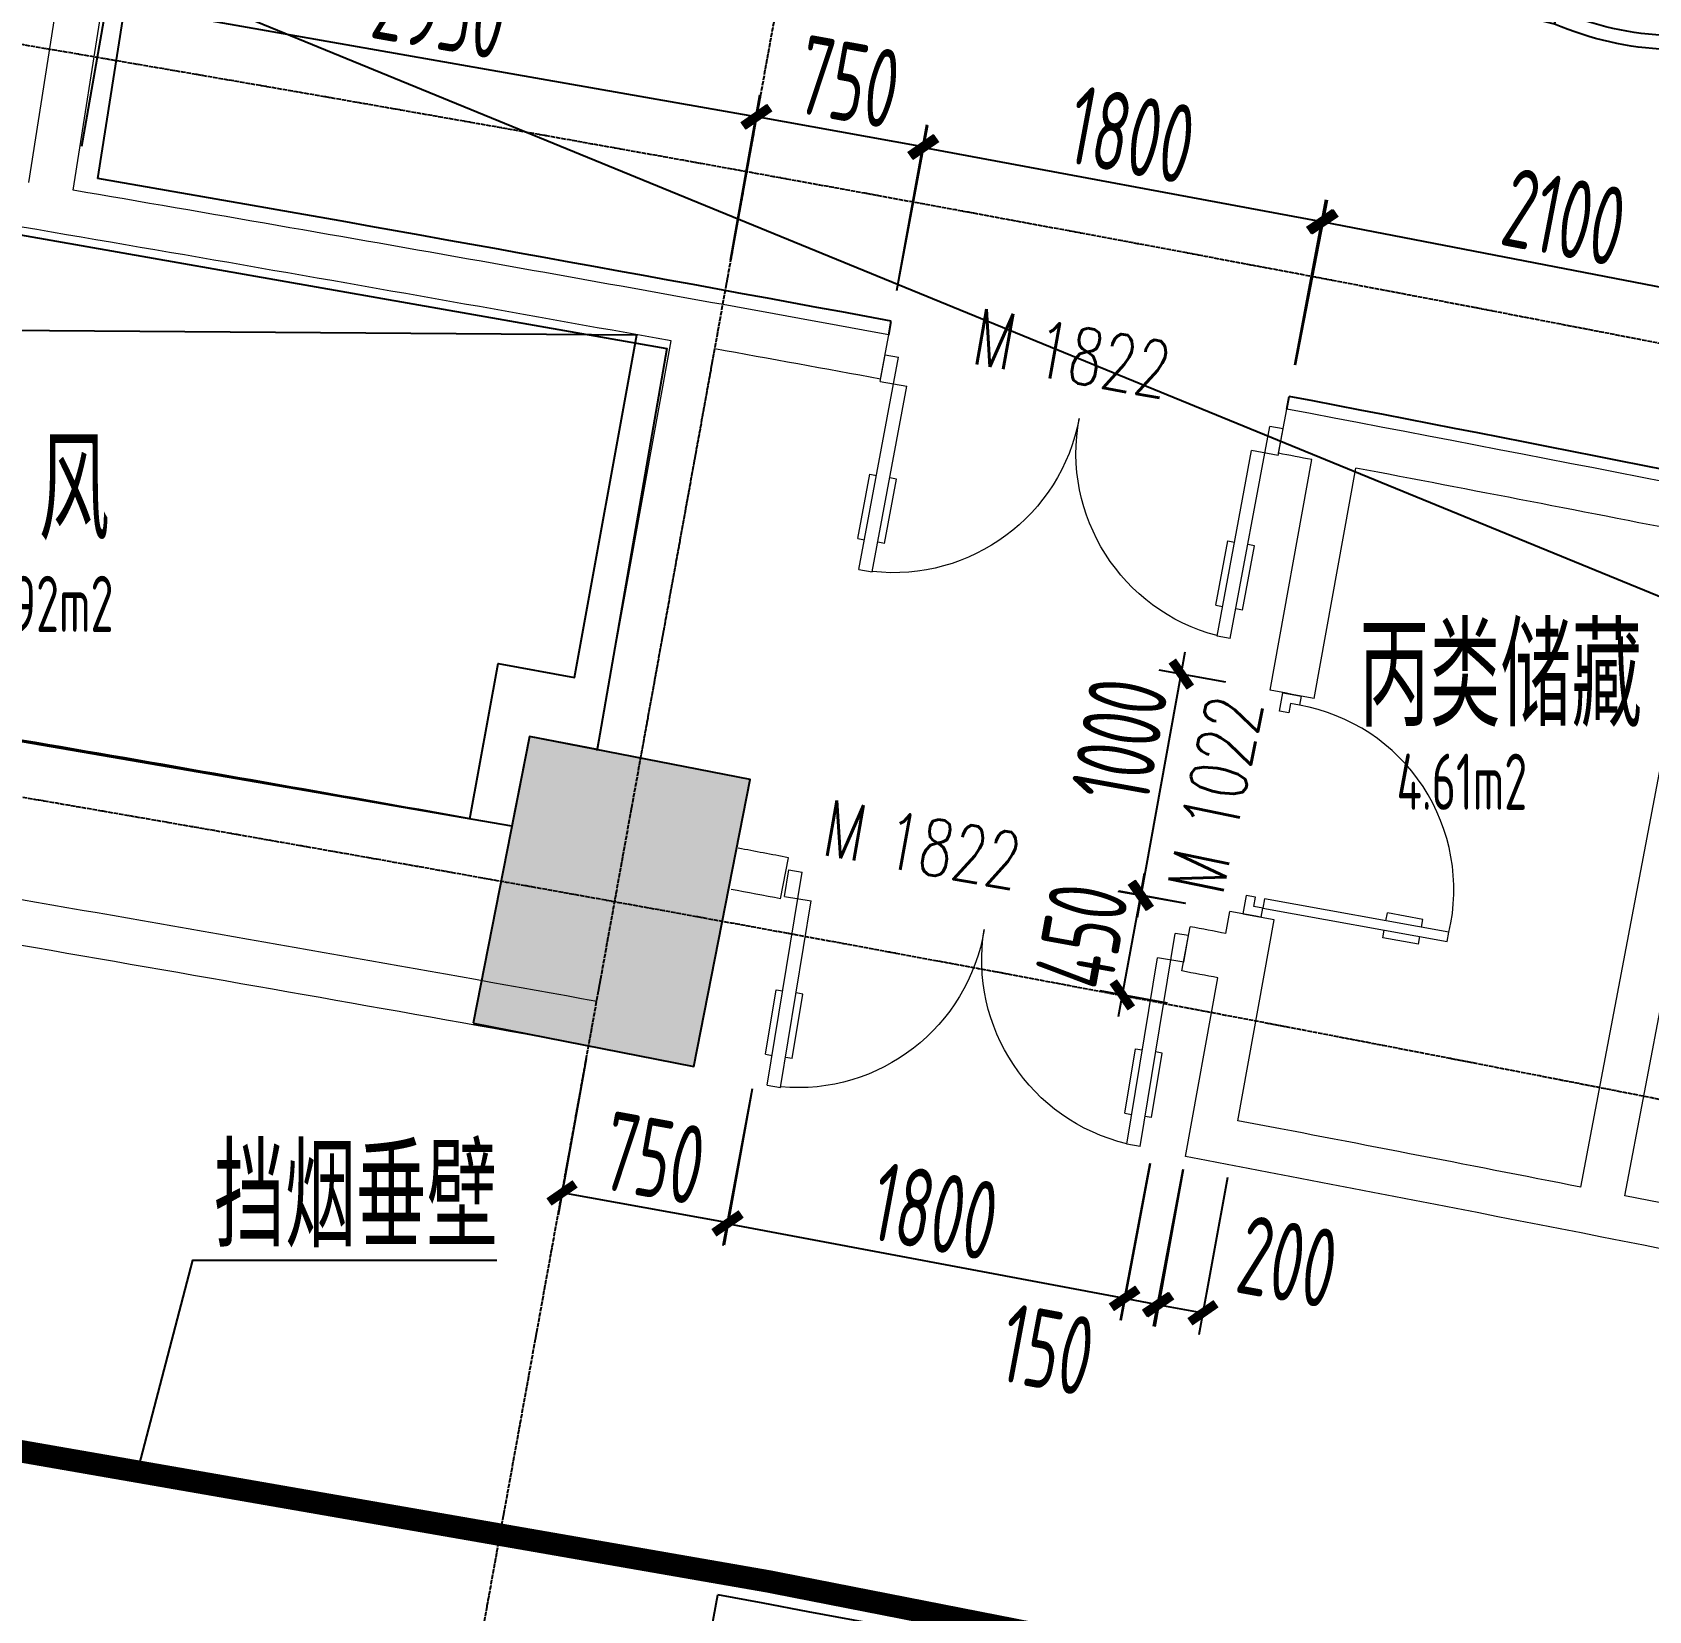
# Model space of a CAD drawing. Header units: millimetres. Extents: x 11515858 to 24947533, y -12784974 to -6116114.
# Drawn here: x 11829720 to 11836909, y -6401342 to -6394321 of the extents above; entities that cross this region are included whole.
import ezdxf
from ezdxf.enums import TextEntityAlignment as Align

# ---------------------------------------------------------------- set-up
doc = ezdxf.new("R2010")
doc.units = ezdxf.units.MM
doc.header["$LTSCALE"] = 10
for name, pattern in [('A2-RG-AXIS$0$CENTER', [2, 1.25, -0.25, 0.25, -0.25]), ('A2-RG-AXIS$0$DOTE', [2.4200000000000004, 2, -0.2, 0.02, -0.2]), ('A2-RI-F2$0$DASHDOT2', [0.5, 0.25, -0.125, 0, -0.125]), ('A2-RI-F2$0$DASHED2', [0.375, 0.25, -0.125])]:
    doc.linetypes.add(name, pattern=pattern)
for name, color, linetype in [('A2-RB-F2$0$$34$A-DIMS-100', 1, 'Continuous'), ('A2-RD-F2$0$A-FURN-FIXT', 9, 'Continuous'), ('A2-RD-F2$0$A-STRS', 50, 'Continuous'), ('A2-RG-AXIS$0$A-GRID', 1, 'A2-RG-AXIS$0$CENTER'), ('A2-RI-F2$0$$0$A-SYMB-DOOR', 4, 'Continuous'), ('A2-RI-F2$0$A-DOOR-ROLL', 2, 'A2-RI-F2$0$DASHED2'), ('A2-RI-F2$0$A-FURN-FIXT', 9, 'Continuous'), ('A2-RI-F2$0$A-HOLE', 2, 'Continuous'), ('A2-RI-F2$0$A-STRS', 50, 'Continuous'), ('A2-RI-F2$0$A-STRS-HRAL', 80, 'Continuous'), ('A2-RI-F2$0$A-SYMB', 4, 'Continuous'), ('A2-RI-F2$0$A-SYMB-AREA', 4, 'Continuous'), ('A2-RI-F2$0$A-SYMB-DOOR', 4, 'Continuous'), ('A2-RI-F2$0$A-SYMB-NAME', 4, 'Continuous'), ('A2-RI-F2$0$A-SYMB-VOID', 35, 'Continuous'), ('A2-RI-F2$0$an-door', 2, 'Continuous'), ('A2-RI-F2$0$WINDOW_TEXT', 7, 'Continuous'), ('A2-RS-F2$0$A-HATH-GRAY', 8, 'Continuous'), ('A2-RS-F2$0$A-WALL-CONC', 6, 'Continuous')]:
    doc.layers.add(name, color=color, linetype=linetype)
for name, color, linetype, lineweight in [('A2-RI-F2$0$A-DOOR', 32, 'Continuous', 5), ('A2-RI-F2$0$A-FLOR-STRS', 2, 'Continuous', 5), ('A2-RI-F2$0$A-GLAZ', 140, 'Continuous', 5), ('A2-RI-F2$0$A-WALL', 7, 'Continuous', 5)]:
    doc.layers.add(name, color=color, linetype=linetype, lineweight=lineweight)
doc.layers.add('A2-RI-F2$0$A-X-AREA', color=6, linetype='Continuous', plot=False)
doc.styles.add('A2-RB-F2$0$$0$XD2008', font='hzs.shx', dxfattribs={"width": 0.7, "bigfont": 'hztxt.shx'})
doc.styles.add('A2-RI-F2$0$$0$ECADI-TXT', font='simplex.shx', dxfattribs={"bigfont": 'hztxt.shx'})
doc.styles.add('A2-RI-F2$0$ECADI', font='hzs.shx', dxfattribs={"width": 0.7, "bigfont": 'hztxt.shx'})
doc.styles.add('A2-RI-F2$0$ECADI-TXT', font='simplex.shx', dxfattribs={"bigfont": 'hztxt.shx'})
doc.styles.add('A2-RI-F2$0$SIMPLEX', font='simplex.shx', dxfattribs={"width": 0.7})
doc.dimstyles.new('A2-RB-F2$0$$0$XD100$0', dxfattribs={"dimscale": 100, "dimtxt": 3.5, "dimasz": 1, "dimexe": 1, "dimexo": 2, "dimgap": 0.5, "dimtad": 1, "dimdec": 0, "dimdsep": 46, "dimtxsty": 'A2-RB-F2$0$$0$XD2008', "dimblk1": 'A2-RB-F2$0$$20$_ArchTick', "dimblk2": 'A2-RB-F2$0$$20$_ArchTick', "dimsah": 1, "dimcen": 2.5, "dimclrt": 4, "dimaunit": 1, "dimadec": 0, "dimazin": 0, "dimtfac": 1, "dimtdec": 0, "dimtix": 1, "dimtmove": 2, "dimatfit": 3, "dimfxl": 0, "dimtolj": 1, "dimtzin": 0, "dimarcsym": 0})

# ---------------------------------------------------------------- blocks, each defined once
blk = doc.blocks.new('A2-RG-AXIS')
at = {"layer": 'A2-RG-AXIS$0$A-GRID', "linetype": 'A2-RG-AXIS$0$DOTE'}
blk.add_line((11829691.95317146, -6412654.000755005), (11836852.53091209, -6373096.888379699), dxfattribs=at)
for centre, radius, start, end in [((11778730.70926435, -6694178.721949182), 308699.9999999902, 75.58928463849298, 95.4076440106419), ((11778730.70926435, -6694178.721949182), 304099.9999999902, 75.58928463849298, 95.40764399720393), ((11778730.70926435, -6694178.721949182), 300799.9999999902, 75.58928463849298, 95.40764398384447), ((11778730.70819431, -6694178.660026948), 293699.9515340837, 75.58928142923537, 95.40764489503492)]:
    blk.add_arc(centre, radius, start, end, dxfattribs=at)
blk = doc.blocks.new('A2-RB-F2$0$$20$_ArchTick')
at = {"color": 0, "linetype": 'ByBlock', "const_width": 0.4}
blk.add_lwpolyline([(-0.5, -0.5), (0.5, 0.5)], dxfattribs=at)
blk = doc.blocks.new('*D2090')
at = {"layer": 'A2-RB-F2$0$$34$A-DIMS-100', "color": 0, "lineweight": -2, "transparency": 16777216}
blk.add_arc((11810433.08519804, -6519045.584261352), 136338.743389963, 79.73949991706978, 81.07864590830998, dxfattribs=at)
at = {"layer": 'Defpoints', "color": 0, "transparency": 16777216}
for p in [(11836852.53091209, -6373096.888379699), (11831848.17695151, -6382624.333235895), (11833672.33833529, -6384702.031893637), (11829901.76513769, -6395023.623311727), (11829691.95317146, -6412654.000755005)]:
    blk.add_point(p, dxfattribs=at)
at = {"layer": 'A2-RB-F2$0$$34$A-DIMS-100', "color": 0, "lineweight": -2, "transparency": 16777216, "xscale": 100, "yscale": 100, "zscale": 100}
for p, rotation in [((11831576.3049317, -6384356.24834923), 171.07864590831), ((11834718.27099942, -6384887.160374714), 349.7394999170698)]:
    blk.add_blockref('A2-RB-F2$0$$20$_ArchTick', p, dxfattribs=dict(at, rotation=rotation))
at = {"layer": 'A2-RB-F2$0$$34$A-DIMS-100', "color": 4, "transparency": 16777216, "insert": (11833191.88066724, -6384357.802342791), "char_height": 350, "attachment_point": 5, "rotation": 350.40907291268815, "style": 'A2-RB-F2$0$$0$XD2008'}
blk.add_mtext('\\A1;1°20\'21"', dxfattribs=at)
blk = doc.blocks.new('*D2044')
at = {"layer": 'A2-RB-F2$0$$34$A-DIMS-100', "color": 0, "lineweight": -2, "ltscale": 3, "transparency": 16777216}
for p, q in [((11832826.76622134, -6395336.382459164), (11832960.42457581, -6394598.014866609)), ((11833680.53900408, -6394829.994239397), (11832942.61218793, -6394696.41567371)), ((11833564.69303749, -6395469.961024852), (11833698.35139195, -6394731.593432297))]:
    blk.add_line(p, q, dxfattribs=at)
at = {"layer": 'Defpoints', "color": 0, "ltscale": 3, "transparency": 16777216}
for p in [(11832942.61218793, -6394696.41567371), (11832791.14144559, -6395533.184073365), (11833529.06826173, -6395666.762639054)]:
    blk.add_point(p, dxfattribs=at)
at = {"layer": 'A2-RB-F2$0$$34$A-DIMS-100', "color": 0, "lineweight": -2, "ltscale": 3, "transparency": 16777216, "xscale": 100, "yscale": 100, "zscale": 100}
for p, rotation in [((11832942.61218793, -6394696.41567371), 169.7394999171426), ((11833680.53900408, -6394829.994239397), 349.7394999171426)]:
    blk.add_blockref('A2-RB-F2$0$$20$_ArchTick', p, dxfattribs=dict(at, rotation=rotation))
at = {"layer": 'A2-RB-F2$0$$34$A-DIMS-100', "color": 4, "ltscale": 3, "transparency": 16777216, "insert": (11833351.65346873, -6394541.803140579), "char_height": 350, "attachment_point": 5, "rotation": 349.73949991714255, "style": 'A2-RB-F2$0$$0$XD2008'}
blk.add_mtext('\\A1;750', dxfattribs=at)
blk = doc.blocks.new('*D2045')
at = {"layer": 'A2-RB-F2$0$$34$A-DIMS-100', "color": 0, "lineweight": -2, "ltscale": 3, "transparency": 16777216}
for p, q in [((11833565.89033266, -6395470.181089023), (11833703.18573323, -6394734.568606004)), ((11833684.83846638, -6394832.871087149), (11835454.3019573, -6395163.125405008)), ((11835335.35382358, -6395800.435406882), (11835472.64922415, -6395064.822923864))]:
    blk.add_line(p, q, dxfattribs=at)
at = {"layer": 'Defpoints', "color": 0, "ltscale": 3, "transparency": 16777216}
for p in [(11835454.3019573, -6395163.125405008), (11833529.19579895, -6395666.786051311), (11835298.65928987, -6395997.04036917)]:
    blk.add_point(p, dxfattribs=at)
at = {"layer": 'A2-RB-F2$0$$34$A-DIMS-100', "color": 0, "lineweight": -2, "ltscale": 3, "transparency": 16777216, "xscale": 100, "yscale": 100, "zscale": 100}
for p, rotation in [((11833684.83846638, -6394832.871087149), 169.4279013412528), ((11835454.3019573, -6395163.125405008), 349.4279013412528)]:
    blk.add_blockref('A2-RB-F2$0$$20$_ArchTick', p, dxfattribs=dict(at, rotation=rotation))
at = {"layer": 'A2-RB-F2$0$$34$A-DIMS-100', "color": 4, "ltscale": 3, "transparency": 16777216, "insert": (11834610.85156226, -6394776.817663504), "char_height": 350, "attachment_point": 5, "rotation": 349.4279013412528, "style": 'A2-RB-F2$0$$0$XD2008'}
blk.add_mtext('\\A1;1800', dxfattribs=at)
blk = doc.blocks.new('*D2046')
at = {"layer": 'A2-RB-F2$0$$34$A-DIMS-100', "color": 0, "lineweight": -2, "ltscale": 3, "transparency": 16777216}
for p, q in [((11835337.7879322, -6395800.894490788), (11835479.80392944, -6395066.197271409)), ((11835460.82537165, -6395164.37982762), (11837521.73922178, -6395562.751739119)), ((11837398.70178233, -6396199.266402286), (11837540.71777957, -6395464.569182906))]:
    blk.add_line(p, q, dxfattribs=at)
at = {"layer": 'Defpoints', "color": 0, "ltscale": 3, "transparency": 16777216}
for p in [(11837521.73922178, -6395562.751739119), (11835299.83081663, -6395997.259603212), (11837360.74466676, -6396395.63151471)]:
    blk.add_point(p, dxfattribs=at)
at = {"layer": 'A2-RB-F2$0$$34$A-DIMS-100', "color": 0, "lineweight": -2, "ltscale": 3, "transparency": 16777216, "xscale": 100, "yscale": 100, "zscale": 100}
for p, rotation in [((11835460.82537165, -6395164.37982762), 169.0597289646019), ((11837521.73922178, -6395562.751739119), 349.0597289646018)]:
    blk.add_blockref('A2-RB-F2$0$$20$_ArchTick', p, dxfattribs=dict(at, rotation=rotation))
at = {"layer": 'A2-RB-F2$0$$34$A-DIMS-100', "color": 4, "ltscale": 3, "transparency": 16777216, "insert": (11836533.98405173, -6395142.655031892), "char_height": 350, "attachment_point": 5, "rotation": 349.0597289646019, "style": 'A2-RB-F2$0$$0$XD2008'}
blk.add_mtext('\\A1;2100', dxfattribs=at)
blk = doc.blocks.new('*D2047')
at = {"layer": 'A2-RB-F2$0$$34$A-DIMS-100', "color": 0, "lineweight": -2, "ltscale": 3, "transparency": 16777216}
for p, q in [((11829940.3821884, -6394827.326827487), (11830069.99496033, -6394091.048530321)), ((11832938.25643827, -6394697.508458761), (11830052.65776976, -6394189.534173047)), ((11832825.98085691, -6395335.301113201), (11832955.59362884, -6394599.022816034))]:
    blk.add_line(p, q, dxfattribs=at)
at = {"layer": 'Defpoints', "color": 0, "ltscale": 3, "transparency": 16777216}
for p in [(11830052.65776976, -6394189.534173047), (11829905.70780727, -6395024.298112939), (11832791.30647578, -6395532.272398653)]:
    blk.add_point(p, dxfattribs=at)
at = {"layer": 'A2-RB-F2$0$$34$A-DIMS-100', "color": 0, "lineweight": -2, "ltscale": 3, "transparency": 16777216, "xscale": 100, "yscale": 100, "zscale": 100}
for p, rotation in [((11830052.65776976, -6394189.534173047), 170.016073013103), ((11832938.25643827, -6394697.508458761), 350.016073013103)]:
    blk.add_blockref('A2-RB-F2$0$$20$_ArchTick', p, dxfattribs=dict(at, rotation=rotation))
at = {"layer": 'A2-RB-F2$0$$34$A-DIMS-100', "color": 4, "ltscale": 3, "transparency": 16777216, "insert": (11831534.46578279, -6394221.928619769), "char_height": 350, "attachment_point": 5, "rotation": 350.016073013103, "style": 'A2-RB-F2$0$$0$XD2008'}
blk.add_mtext('\\A1;2930', dxfattribs=at)
blk = doc.blocks.new('*D1930')
at = {"layer": 'A2-RB-F2$0$$34$A-DIMS-100', "color": 0, "lineweight": -2, "transparency": 16777216}
for p, q in [((11834648.20900308, -6398160.087762203), (11834666.06846762, -6398061.69548849)), ((11834849.68244673, -6398196.657786319), (11834549.81672937, -6398142.228297663)), ((11834648.20900308, -6398160.087762203), (11834567.86575613, -6398602.71887959)), ((11834769.33919978, -6398639.288903706), (11834469.47348242, -6398584.85941505)), ((11834567.86575613, -6398602.71887959), (11834550.00629159, -6398701.111153303))]:
    blk.add_line(p, q, dxfattribs=at)
at = {"layer": 'Defpoints', "color": 0, "transparency": 16777216}
for p in [(11835046.46699416, -6398232.376715397), (11834567.86575613, -6398602.71887959), (11834966.1237472, -6398675.007832784)]:
    blk.add_point(p, dxfattribs=at)
at = {"layer": 'A2-RB-F2$0$$34$A-DIMS-100', "color": 0, "lineweight": -2, "transparency": 16777216, "xscale": 100, "yscale": 100, "zscale": 100}
for p, rotation in [((11834648.20900308, -6398160.087762203), 259.7120874295775), ((11834567.86575613, -6398602.71887959), 79.71208742957754)]:
    blk.add_blockref('A2-RB-F2$0$$20$_ArchTick', p, dxfattribs=dict(at, rotation=rotation))
at = {"layer": 'A2-RB-F2$0$$34$A-DIMS-100', "color": 4, "transparency": 16777216, "insert": (11834386.65476375, -6398341.219525682), "char_height": 350, "attachment_point": 5, "rotation": 79.71208742957754, "style": 'A2-RB-F2$0$$0$XD2008'}
blk.add_mtext('\\A1;450', dxfattribs=at)
blk = doc.blocks.new('*D1934')
at = {"layer": 'A2-RB-F2$0$$34$A-DIMS-100', "color": 0, "lineweight": -2, "transparency": 16777216}
for p, q in [((11832922.3542972, -6399020.996477591), (11832791.53477881, -6399719.589839553)), ((11834691.650768, -6399352.317278503), (11834560.83124961, -6400050.910640465)), ((11834579.23743963, -6399952.619175071), (11832809.94096882, -6399621.298374159))]:
    blk.add_line(p, q, dxfattribs=at)
at = {"layer": 'Defpoints', "color": 0, "transparency": 16777216}
for p in [(11832959.16667723, -6398824.413546804), (11834728.46314803, -6399155.734347716), (11832809.94096882, -6399621.298374159)]:
    blk.add_point(p, dxfattribs=at)
at = {"layer": 'A2-RB-F2$0$$34$A-DIMS-100', "color": 0, "lineweight": -2, "transparency": 16777216, "xscale": 100, "yscale": 100, "zscale": 100}
for p, rotation in [((11832809.94096882, -6399621.298374159), 169.3935559451037), ((11834579.23743963, -6399952.619175071), 349.3935559451037)]:
    blk.add_blockref('A2-RB-F2$0$$20$_ArchTick', p, dxfattribs=dict(at, rotation=rotation))
at = {"layer": 'A2-RB-F2$0$$34$A-DIMS-100', "color": 4, "transparency": 16777216, "insert": (11833736.00313176, -6399565.802977482), "char_height": 350, "attachment_point": 5, "rotation": 349.3935559451037, "style": 'A2-RB-F2$0$$0$XD2008'}
blk.add_mtext('\\A1;1800', dxfattribs=at)
blk = doc.blocks.new('*D1935')
at = {"layer": 'A2-RB-F2$0$$34$A-DIMS-100', "color": 0, "lineweight": -2, "transparency": 16777216}
for p, q in [((11832184.02301035, -6398887.351373499), (11832058.4463496, -6399582.021507155)), ((11832922.38506158, -6399020.826293927), (11832796.80840083, -6399715.496427584)), ((11832814.59724617, -6399617.09136175), (11832076.23519494, -6399483.616441322))]:
    blk.add_line(p, q, dxfattribs=at)
at = {"layer": 'Defpoints', "color": 0, "transparency": 16777216}
for p in [(11832219.60070102, -6398690.541241832), (11832957.96275225, -6398824.016162261), (11832076.23519494, -6399483.616441322)]:
    blk.add_point(p, dxfattribs=at)
at = {"layer": 'A2-RB-F2$0$$34$A-DIMS-100', "color": 0, "lineweight": -2, "transparency": 16777216, "xscale": 100, "yscale": 100, "zscale": 100}
for p, rotation in [((11832076.23519494, -6399483.616441322), 169.7532077221767), ((11832814.59724617, -6399617.09136175), 349.7532077221767)]:
    blk.add_blockref('A2-RB-F2$0$$20$_ArchTick', p, dxfattribs=dict(at, rotation=rotation))
at = {"layer": 'A2-RB-F2$0$$34$A-DIMS-100', "color": 4, "transparency": 16777216, "insert": (11832485.44112256, -6399328.942503412), "char_height": 350, "attachment_point": 5, "rotation": 349.7532077221767, "style": 'A2-RB-F2$0$$0$XD2008'}
blk.add_mtext('\\A1;750', dxfattribs=at)
blk = doc.blocks.new('*D1936')
at = {"layer": 'A2-RB-F2$0$$34$A-DIMS-100', "color": 0, "lineweight": -2, "transparency": 16777216}
for p, q in [((11834690.23714792, -6399352.033398205), (11834558.72013241, -6400050.4979761)), ((11834837.33084204, -6399379.73032696), (11834705.81382653, -6400078.194904853)), ((11834577.2244036, -6399952.224928179), (11834724.31809773, -6399979.921856932))]:
    blk.add_line(p, q, dxfattribs=at)
at = {"layer": 'Defpoints', "color": 0, "transparency": 16777216}
for p in [(11834727.24569031, -6399155.487302364), (11834874.33938443, -6399183.184231117), (11834724.31809773, -6399979.921856932)]:
    blk.add_point(p, dxfattribs=at)
at = {"layer": 'A2-RB-F2$0$$34$A-DIMS-100', "color": 0, "lineweight": -2, "transparency": 16777216, "xscale": 100, "yscale": 100, "zscale": 100}
for p, rotation in [((11834577.2244036, -6399952.224928179), 169.3363773946894), ((11834724.31809773, -6399979.921856932), 349.3363773946894)]:
    blk.add_blockref('A2-RB-F2$0$$20$_ArchTick', p, dxfattribs=dict(at, rotation=rotation))
at = {"layer": 'A2-RB-F2$0$$34$A-DIMS-100', "color": 4, "transparency": 16777216, "insert": (11834235.88500863, -6400181.110625248), "char_height": 350, "attachment_point": 5, "rotation": 349.3363773946894, "style": 'A2-RB-F2$0$$0$XD2008'}
blk.add_mtext('\\A1;150', dxfattribs=at)
blk = doc.blocks.new('*D1937')
at = {"layer": 'A2-RB-F2$0$$34$A-DIMS-100', "color": 0, "lineweight": -2, "transparency": 16777216}
for p, q in [((11834838.70576638, -6399379.984244496), (11834712.07904946, -6400079.327756419)), ((11835035.50577976, -6399415.617862538), (11834908.87906284, -6400114.961374462)), ((11834729.89585848, -6399980.927749731), (11834926.69587186, -6400016.561367773))]:
    blk.add_line(p, q, dxfattribs=at)
at = {"layer": 'Defpoints', "color": 0, "transparency": 16777216}
for p in [(11834874.33938443, -6399183.184231118), (11835071.1393978, -6399218.817849161), (11834926.69587186, -6400016.561367773)]:
    blk.add_point(p, dxfattribs=at)
at = {"layer": 'A2-RB-F2$0$$34$A-DIMS-100', "color": 0, "lineweight": -2, "transparency": 16777216, "xscale": 100, "yscale": 100, "zscale": 100}
for p, rotation in [((11834729.89585848, -6399980.927749731), 169.7369256103539), ((11834926.69587186, -6400016.561367773), 349.7369256103539)]:
    blk.add_blockref('A2-RB-F2$0$$20$_ArchTick', p, dxfattribs=dict(at, rotation=rotation))
at = {"layer": 'A2-RB-F2$0$$34$A-DIMS-100', "color": 4, "transparency": 16777216, "insert": (11835303.98557106, -6399789.443841102), "char_height": 350, "attachment_point": 5, "rotation": 349.73692561035386, "style": 'A2-RB-F2$0$$0$XD2008'}
blk.add_mtext('\\A1;200', dxfattribs=at)
blk = doc.blocks.new('*D1409')
at = {"layer": 'A2-RB-F2$0$$34$A-DIMS-100', "color": 0, "lineweight": -2, "transparency": 16777216}
for p, q in [((11834830.32267479, -6397175.931944782), (11834848.13948382, -6397077.531938093)), ((11834652.14893587, -6398159.963208774), (11834830.32267479, -6397175.931944782)), ((11835028.01888779, -6397211.727833318), (11834731.9226681, -6397158.115135759)), ((11834849.84514887, -6398195.75909731), (11834553.74892918, -6398142.146399751)), ((11834652.14893587, -6398159.963208774), (11834634.33212684, -6398258.363215461))]:
    blk.add_line(p, q, dxfattribs=at)
at = {"layer": 'Defpoints', "color": 0, "transparency": 16777216}
for p in [(11834830.32267479, -6397175.931944782), (11835224.81890117, -6397247.361451361), (11835046.64516224, -6398231.392715354)]:
    blk.add_point(p, dxfattribs=at)
at = {"layer": 'A2-RB-F2$0$$34$A-DIMS-100', "color": 0, "lineweight": -2, "transparency": 16777216, "xscale": 100, "yscale": 100, "zscale": 100}
for p, rotation in [((11834830.32267479, -6397175.931944782), 259.7369256101117), ((11834652.14893587, -6398159.963208774), 79.73692561011174)]:
    blk.add_blockref('A2-RB-F2$0$$20$_ArchTick', p, dxfattribs=dict(at, rotation=rotation))
at = {"layer": 'A2-RB-F2$0$$34$A-DIMS-100', "color": 4, "transparency": 16777216, "insert": (11834555.97132705, -6397468.260173499), "char_height": 350, "attachment_point": 5, "rotation": 79.73692561011173, "style": 'A2-RB-F2$0$$0$XD2008'}
blk.add_mtext('\\A1;1000', dxfattribs=at)
blk = doc.blocks.new('A2-RD-F2$0$LEC-SEAT')
for p, q in [((-21, -0.8761491314508021), (-21, -8.01554912024585)), ((-21.00000000001455, -8.01554912024585), (-20, -8.744507682713447)), ((-20, -8.744507682713447), (-20, -21.93965517242032)), ((-2.25, -8.01554912024585), (-3.25, -8.744507682698895)), ((-3.25, -21.93965517242032), (-3.25, -8.744507682698895)), ((-19, -22.93965517242032), (-4.25, -22.93965517242032))]:
    blk.add_line(p, q)
for points in [[(-21, -0.8761491314508021), (-23.25, -0.8761491314508021), (-23.25, -15.8761491314508), (-21, -15.8761491314508)], [(-2.25, -0.8761491314508021), (0, -0.8761491314508021), (0, -15.8761491314508), (-2.25, -15.8761491314508)]]:
    blk.add_lwpolyline(points, close=True)
for centre, radius, start, end in [((-11.625, -50.59541755951068), 50.5954175595173, 79.32175774559357, 100.678242254391), ((-11.625, -50.64130033686524), 48.39130033686291, 78.82927160819938, 101.1707283917877), ((-11.625, -50.78023831768951), 43.78023831768208, 77.63505639583515, 102.3649436041496), ((-19, -21.93965517242032), 1, 180, 270), ((-4.25, -21.93965517242032), 1, 269.999999999999, 359.9999999999994)]:
    blk.add_arc(centre, radius, start, end)
blk = doc.blocks.new('A2-RD-F2')
at = {"layer": 'A2-RD-F2$0$A-STRS', "linetype": 'Continuous'}
blk.add_arc((11855112.44410596, -6312388.279891116), 83069.99999999999, 252.7835582734223, 262.8725438586754, dxfattribs=at)
at = {"layer": 'A2-RD-F2$0$A-FURN-FIXT', "linetype": 'Continuous', "xscale": -27.3725490196079, "yscale": 27.37254901960791, "zscale": 27.37254901960838, "rotation": 167.2956406447292}
blk.add_blockref('A2-RD-F2$0$LEC-SEAT', (11837046.01998152, -6394434.139191034), dxfattribs=at)
blk = doc.blocks.new('A2-RS-F2')
at = {"layer": 'A2-RS-F2$0$A-HATH-GRAY', "ltscale": 3}
h = blk.add_hatch(color=256, dxfattribs=at)
h.paths.add_polyline_path([(11780370.89755086, -6378132.782792893), (11781370.87417263, -6378139.55443527), (11781379.67800279, -6376839.580863897), (11780379.70138101, -6376832.809221519)])
h.paths.add_polyline_path([(11771295.27564643, -6378216.197546514), (11772295.03483666, -6378194.253035512), (11772266.5069368, -6376894.564468444), (11771266.73910292, -6376916.115187177)])
h.paths.add_polyline_path([(11789445.17112454, -6378310.198236045), (11790444.54168875, -6378345.673232787), (11790490.65924199, -6377046.489880169), (11789491.30265092, -6377010.621244233)])
h.paths.add_polyline_path([(11794061.0047061, -6377995.566527516), (11794659.76819639, -6378034.064633409), (11794711.10463453, -6377235.625744862), (11794112.34099576, -6377197.127629422)])
h.paths.add_polyline_path([(11762225.78675684, -6378559.980374771), (11763224.50359892, -6378509.337805177), (11763158.64822897, -6377210.610911016), (11762159.93138714, -6377261.253480596)])
h.paths.add_polyline_path([(11756053.80551852, -6378846.388261431), (11756851.28533311, -6378782.949240598), (11756756.11594025, -6377586.650439977), (11755958.63612566, -6377650.089460809)])
h.paths.add_polyline_path([(11801644.36177372, -6378461.795606661), (11802243.12541249, -6378500.293722101), (11802294.45800298, -6377701.854586166), (11801695.69264424, -6377663.356360138)])
h.paths.add_polyline_path([(11751557.17817626, -6379698.072632333), (11752354.64263653, -6379634.634832929), (11752219.84924088, -6377939.956459403), (11751422.36767903, -6378003.395619228)])
h.paths.add_polyline_path([(11807663.938267, -6379405.663604804), (11808460.48668476, -6379479.897142787), (11808571.83602485, -6378285.07346441), (11807775.31205818, -6378210.58898552)])
h.paths.add_polyline_path([(11816584.79090101, -6380403.180904732), (11817577.33728926, -6380525.051795942), (11817735.76549338, -6379234.740036699), (11816743.21910513, -6379112.869145487)])
h.paths.add_polyline_path([(11825579.43333334, -6381618.61778286), (11826568.15095204, -6381768.411835417), (11826762.88505011, -6380483.080985126), (11825774.1674314, -6380333.286932572)])
h.paths.add_polyline_path([(11793833.19719825, -6381538.642010352), (11794431.96253365, -6381577.140599572), (11794483.29897179, -6380778.701711025), (11793884.53533302, -6380740.203595584)])
h.paths.add_polyline_path([(11801416.57157933, -6382004.630992735), (11802015.33521809, -6382043.129108172), (11802066.67260773, -6381244.675421046), (11801467.90709214, -6381206.179634506)])
h.paths.add_polyline_path([(11834536.38714455, -6383084.909703042), (11835520.39295434, -6383263.035534266), (11835751.95442764, -6381983.822661661), (11834767.94861785, -6381805.696830438)])
h.paths.add_polyline_path([(11843441.66666962, -6384836.765730232), (11844420.1516999, -6385043.070307644), (11844688.34843555, -6383771.036819221), (11843709.86340527, -6383564.73224181)])
h.paths.add_polyline_path([(11849706.83636043, -6386047.736931622), (11850486.43372208, -6386227.435516321), (11850720.76188103, -6385255.226828801), (11849941.16451938, -6385075.5282441)])
h.paths.add_polyline_path([(11756691.25233044, -6386871.421345877), (11757488.58522136, -6386806.124043179), (11757394.49689512, -6385611.604180837), (11756597.01618588, -6385675.043272838)])
h.paths.add_polyline_path([(11752175.72783343, -6387473.59694193), (11752973.19705569, -6387410.158742406), (11752838.38898687, -6385715.512256448), (11752040.90920887, -6385778.95127437)])
h.paths.add_polyline_path([(11854131.93342455, -6387106.544216941), (11854911.53078619, -6387286.24280164), (11855145.85894511, -6386314.034114113), (11854366.2615835, -6386134.335529419)])
h.paths.add_polyline_path([(11793236.40739371, -6390820.55180971), (11793835.1729093, -6390859.047596249), (11793886.50367045, -6390060.697002236), (11793287.73815487, -6390022.201215696)])
h.paths.add_polyline_path([(11800819.82429774, -6391285.87943023), (11801418.58965648, -6391324.377656254), (11801469.92437464, -6390525.938657123), (11800871.16073588, -6390487.440541684)])
h.paths.add_polyline_path([(11847832.22910198, -6393825.331696717), (11848611.82641846, -6394005.030468771), (11848846.15462257, -6393032.821593896), (11848066.55726093, -6392853.123009195)])
h.paths.add_polyline_path([(11780263.22846494, -6394032.416479454), (11781263.20557429, -6394039.182631473), (11781272.00815791, -6392739.216306193), (11780272.03428096, -6392732.050787436)])
h.paths.add_polyline_path([(11771644.19337135, -6394112.368671072), (11772643.95256158, -6394090.42416007), (11772615.42466172, -6392790.735593002), (11771615.65682784, -6392812.286311734)])
h.paths.add_polyline_path([(11788881.00389713, -6394200.186132187), (11789880.37446134, -6394235.661128929), (11789926.49201458, -6392936.47777631), (11788927.13542351, -6392900.609140375)])
h.paths.add_polyline_path([(11793008.60330553, -6394363.630148089), (11793607.36694429, -6394402.128263529), (11793658.70338243, -6393603.689374982), (11793059.93974367, -6393565.191259542)])
h.paths.add_polyline_path([(11763031.00361343, -6394439.578159787), (11764029.72045525, -6394388.935590206), (11763963.86508529, -6393090.208696045), (11762965.14821984, -6393140.851266822)])
h.paths.add_polyline_path([(11757322.63369773, -6394796.642427704), (11758119.96658747, -6394731.345125102), (11758024.9493199, -6393536.901201904), (11757227.46861066, -6393600.340293904)])
h.paths.add_polyline_path([(11800592.0339871, -6394828.716624237), (11801190.79762586, -6394867.214739674), (11801242.13578398, -6394068.775961717), (11800643.37042524, -6394030.277735691)])
h.paths.add_polyline_path([(11852257.37197134, -6394883.948939756), (11853036.96933298, -6395063.647524455), (11853271.29749193, -6394091.438836934), (11852491.70013029, -6393911.740252233)])
h.paths.add_polyline_path([(11752786.32793951, -6395149.47954925), (11753583.80864874, -6395086.040457249), (11753449.00057824, -6393391.393950119), (11752651.519869, -6393454.83304212)])
h.paths.add_polyline_path([(11806188.54669958, -6395237.063407816), (11806985.09511734, -6395311.296945799), (11807096.44551313, -6394116.473366143), (11806299.92049076, -6394041.988788532)])
h.paths.add_polyline_path([(11814655.74438135, -6396185.997153974), (11815648.35495819, -6396307.344134583), (11815806.10207776, -6395016.948932264), (11814813.49150092, -6394895.601951655)])
h.paths.add_polyline_path([(11823197.50040783, -6397340.424610198), (11824186.21886505, -6397490.213128009), (11824380.9531505, -6396204.88311268), (11823392.23469328, -6396055.094594865)])
h.paths.add_polyline_path([(11831681.58349066, -6398728.63425007), (11832662.96621463, -6398920.686832826), (11832912.63254052, -6397644.883942458), (11831931.24981655, -6397452.831359704)])
h.paths.add_polyline_path([(11840163.98328786, -6400382.520731646), (11841142.46809188, -6400588.826382169), (11841410.66622259, -6399316.793187883), (11840432.18141856, -6399110.487537359)])
edge = h.paths.add_edge_path()
edge.add_arc((11772285.60305141, -6400549.445431401), 449.999988079071, 0, 360)
edge = h.paths.add_edge_path()
edge.add_arc((11789151.83263754, -6400663.663280121), 449.999988079071, 0, 360)
edge = h.paths.add_edge_path()
edge.add_arc((11763856.98280831, -6400855.585750488), 449.999988079071, 0, 360)
h.paths.add_polyline_path([(11845945.90122119, -6401651.554094728), (11846725.4625831, -6401831.244381424), (11846959.82680723, -6400859.04400699), (11846180.22944558, -6400679.345422289)])
edge = h.paths.add_edge_path()
edge.add_arc((11797575.54345276, -6401083.914876501), 449.999988079071, 0, 360)
edge = h.paths.add_edge_path()
edge.add_arc((11755440.6326134, -6401403.616570349), 450.5000114440918, 0, 360)
edge = h.paths.add_edge_path()
edge.add_arc((11805983.69034955, -6401745.883306344), 449.999988079071, 0, 360)
h.paths.add_polyline_path([(11850371.09177984, -6402709.973765338), (11851150.68914149, -6402889.672350037), (11851385.01730044, -6401917.463662516), (11850605.45593853, -6401737.773375819)])
edge = h.paths.add_edge_path()
edge.add_arc((11814369.38359124, -6402649.002032681), 449.999988079071, 0, 360)
edge = h.paths.add_edge_path()
edge.add_arc((11822725.677854, -6403792.543501194), 449.999988079071, 0, 360)
edge = h.paths.add_edge_path()
edge.add_arc((11831045.69198951, -6405175.540651114), 449.999988079071, 0, 360)
edge = h.paths.add_edge_path()
edge.add_arc((11839322.56812231, -6406796.880610892), 450.5000114440918, 0, 360)
edge = h.paths.add_edge_path()
edge.add_arc((11847549.46339929, -6408655.217578304), 450.5000114440918, 0, 360)
edge = h.paths.add_edge_path()
edge.add_arc((11780719.10251, -6400485.439439259), 449.999988079071, 0, 360)
at = {"layer": 'A2-RS-F2$0$A-WALL-CONC'}
blk.add_3dface([(11831681.58349066, -6398728.63425007), (11832662.96621463, -6398920.686832826), (11832912.63254052, -6397644.883942458), (11831931.24981655, -6397452.831359704)], dxfattribs=at)
blk = doc.blocks.new('A2-RI-F2$0$5erhfh')
at = {"layer": 'A2-RI-F2$0$A-SYMB-AREA', "style": 'A2-RI-F2$0$ECADI', "width": 0.7}
blk.add_attdef('340M2', text='', height=2.5, dxfattribs=at).set_placement((0, 1.25), align=Align.MIDDLE_LEFT)
at = {"layer": 'A2-RI-F2$0$A-SYMB-NAME', "style": 'A2-RI-F2$0$ECADI', "width": 0.7}
blk.add_attdef('CHINESENAME', (-12.29193252821193, 3.0875), '', height=4.5, dxfattribs=at)
blk = doc.blocks.new('A2-RI-F2$0$$DorLib2D$00000011')
for p, q in [((-0.4666666602065561, 0.4708801651422903), (-0.4666666602065561, -0.06245316819156699)), ((-0.4666666602065561, 0.4708801651422903), (-0.4333333268731963, 0.4708801651422903)), ((-0.4333333268731963, 0.4708801651422903), (-0.4333333268731963, 0.004213498475152733)), ((0.4333333397943449, 0.4708801651422903), (0.4333333397943449, 0.004213498475152733)), ((0.4666666731277047, 0.4708801651422903), (0.4333333397943449, 0.4708801651422903)), ((0.4666666731277047, 0.4708801651422903), (0.4666666731277047, -0.06245316819156699)), ((-0.483333326873236, 0.3962051976975829), (-0.4666666602065561, 0.3962051976975829)), ((-0.4166666602065021, 0.3962051976975829), (-0.4333333268731963, 0.3962051976975829)), ((0.4166666731276649, 0.3962051976975829), (0.4333333397943449, 0.3962051976975829)), ((0.4833333397943989, 0.3962051976975829), (0.4666666731277047, 0.3962051976975829)), ((-0.483333326873236, 0.2345635206386163), (-0.4666666602065561, 0.2345635206386163)), ((-0.4166666602065021, 0.2345635206386163), (-0.4333333268731963, 0.2345635206386163)), ((0.4166666731276649, 0.2345635206386163), (0.4333333397943449, 0.2345635206386163)), ((0.4833333397943846, 0.2345635206386163), (0.4666666731277047, 0.2345635206386163)), ((-0.4999999935399302, 0.004213498475152733), (-0.4333333268731963, 0.004213498475152733)), ((-0.499999993539916, 0.004213498475181154), (-0.4999999935399302, -0.06245316819156699)), ((0.5000000064610788, 0.004213498475152733), (0.4333333397943449, 0.004213498475152733)), ((0.5000000064610788, 0.004213498475181154), (0.5000000064610788, -0.06245316819156699)), ((-0.4999999935399302, -0.06245316819156699), (-0.4666666602065561, -0.06245316819156699)), ((0.5000000064610788, -0.06245316819156699), (0.4666666731277047, -0.06245316819156699))]:
    blk.add_line(p, q)
at = {"lineweight": 13}
for p, q in [((-0.483333326873236, 0.3962051976975829), (-0.483333326873236, 0.2345635206386163)), ((-0.4166666602065021, 0.3962051976975829), (-0.4166666602065021, 0.2345635206386163)), ((0.4166666731276649, 0.3962051976975829), (0.4166666731276649, 0.2345635206386163)), ((0.4833333397943989, 0.3962051976975829), (0.4833333397943846, 0.2345635206386163))]:
    blk.add_line(p, q, dxfattribs=at)
for centre, start, end in [((-0.4666666602065561, 0.004213498475152733), 0, 85.90395624167282), ((0.4666666731277047, 0.004213498475152733), 94.09604375832718, 180)]:
    blk.add_arc(centre, 0.4666666666671333, start, end, dxfattribs=at)
blk = doc.blocks.new('A2-RI-F2$0$door-doublewing')
at = {"layer": 'A2-RI-F2$0$A-DOOR', "color": 4, "xscale": -0.9999999999999998, "rotation": 180}
blk.add_blockref('A2-RI-F2$0$$DorLib2D$00000011', (-6.460084023274248e-09, -0.02911983485822134), dxfattribs=at)
at = {"layer": 'A2-RI-F2$0$WINDOW_TEXT', "style": 'A2-RI-F2$0$SIMPLEX', "flags": 9}
blk.add_attdef('A', text='', height=0.9999999999999998, dxfattribs=at).set_placement((0, 1.5), align=Align.MIDDLE)
blk = doc.blocks.new('A2-RI-F2$0$door-1000')
for p, q in [((0.6493001440558146, 0.6470603530760854), (0.7083274303022336, 0.7058840215922828)), ((0.6787119787186384, 0.6175467101875256), (0.6493001440558146, 0.6470603530760854)), ((0.7083274303022336, 0.7058840215922828), (0.7083274303022336, 0.7058840215922828)), ((0.7083274303022336, 0.7058840215922828), (0.7671510987011061, 0.6468567355786945)), ((0.7082256213780056, 0.6469585443846881), (0.6787119787186384, 0.6175467101875256)), ((0.7376374560417389, 0.617444901379713), (0.7082256213780056, 0.6469585443846881)), ((0.7671510987011061, 0.6468567355786945), (0.7376374560417389, 0.617444901379713)), ((0.05902728531691537, 0.058823668749028), (-4.638422979041934e-10, 3.510649548843503e-10)), ((-4.638422979041934e-10, 3.510649548843503e-10), (0.05882366746845946, -0.05902728554610803)), ((-4.638422979041934e-10, 3.510649548843503e-10), (-4.638422979041934e-10, 3.510649548843503e-10)), ((0.05892547639177792, -0.0001018084567476762), (0.0884391195140779, 0.02931002574223385)), ((0.0884391195140779, 0.02931002574223385), (0.05902728531691537, 0.058823668749028)), ((0.05882366746845946, -0.05902728554610803), (0.08833731059166894, -0.02961545134712651)), ((0.08833731059166894, -0.02961545134712651), (0.05892547639177792, -0.0001018084567476762)), ((0.1178509532483076, -0.000203617149963975), (0.08833731059166894, -0.02961545134712651)), ((0.08833731059166894, -0.02961545134712651), (0.6765739950369607, -0.619888310551687)), ((0.7060876381601702, -0.5904764763545245), (0.1178509532483076, -0.000203617149963975)), ((0.4506074101691411, -0.4430707346164127), (0.4755728561449359, -0.4181914085038443)), ((0.5050864988024841, -0.3887795741884474), (0.5300519447773695, -0.3639002478448674)), ((0.6182652814331959, -0.502350123713768), (0.6432307274099003, -0.4774707974866033)), ((0.5637861927989434, -0.5566412841435522), (0.588751638309077, -0.5317619579127495)), ((0.6765739950369607, -0.619888310551687), (0.7060876381601702, -0.5904764763545245))]:
    blk.add_line(p, q)
at = {"lineweight": 13}
for p, q in [((0.6432307274099003, -0.4774707974866033), (0.5300519447773695, -0.3639002478448674)), ((0.5637861927989434, -0.5566412841435522), (0.4506074101691411, -0.4430707346164127))]:
    blk.add_line(p, q, dxfattribs=at)
blk.add_arc((0.1481008371338248, 0.02847035136255727), 0.833333333809029, 312.0349782215454, 44.97267390679077, dxfattribs=at)
blk = doc.blocks.new('A2-RI-F2$0$$0$ECADI-TAG-DOOR')
blk = doc.blocks.new('A2-RI-F2$0$ECADI-TAG-DOOR')
blk = doc.blocks.new('A2-RB-F2')
at = {"layer": 'A2-RB-F2$0$$34$A-DIMS-100'}
dim = blk.add_angular_dim_2l(base=(11833672.33833529, -6384702.031893637), line1=((11829901.76513769, -6395023.623311727), (11831848.17695151, -6382624.333235896)), line2=((11829691.95317146, -6412654.000755005), (11836852.53091209, -6373096.888379699)), dimstyle='A2-RB-F2$0$$0$XD100$0', override={"dimadec": 4}, dxfattribs=at)
dim.commit()
dim.dimension.update_dxf_attribs({"geometry": '*D2090', "text_midpoint": (11833191.88066724, -6384357.802342791)})
at = {"layer": 'A2-RB-F2$0$$34$A-DIMS-100', "ltscale": 3}
for p1, p2, distance, picture, middle in [((11832791.30647577, -6395532.272398653), (11829905.70780727, -6395024.298112939), -847.5996264861886, '*D2047', (11831534.46578279, -6394221.928619769)), ((11833529.06826173, -6395666.762639054), (11832791.14144559, -6395533.184073366), -850.3674149727102, '*D2044', (11833351.65346873, -6394541.803140579)), ((11833529.19579895, -6395666.786051311), (11835298.65928987, -6395997.04036917), 848.315275930815, '*D2045', (11834610.85156226, -6394776.817663504))]:
    dim = blk.add_aligned_dim(p1=p1, p2=p2, distance=distance, dimstyle='A2-RB-F2$0$$0$XD100$0', dxfattribs=at)
    dim.commit()
    dim.dimension.update_dxf_attribs({"geometry": picture, "text_midpoint": middle})
dim = blk.add_aligned_dim(p1=(11835299.83081663, -6395997.259603212), p2=(11837360.74466676, -6396395.63151471), distance=848.2970985065042, text='2100', dimstyle='A2-RB-F2$0$$0$XD100$0', dxfattribs=at)
dim.commit()
dim.dimension.update_dxf_attribs({"geometry": '*D2046', "text_midpoint": (11836533.98405173, -6395142.655031892)})
at = {"layer": 'A2-RB-F2$0$$34$A-DIMS-100'}
for base, p1, p2, angle, picture, middle in [((11834830.32267479, -6397175.931944782), (11835046.64516224, -6398231.392715353), (11835224.81890117, -6397247.361451361), 79.7369256099017, '*D1409', (11834555.97132705, -6397468.260173499)), ((11834724.31809773, -6399979.921856932), (11834727.24569031, -6399155.487302364), (11834874.33938443, -6399183.184231117), 349.33637739468946, '*D1936', (11834235.88500863, -6400181.110625248)), ((11834926.69587186, -6400016.561367773), (11834874.33938443, -6399183.184231117), (11835071.1393978, -6399218.81784916), 349.7369256100686, '*D1937', (11835303.98557106, -6399789.443841102))]:
    dim = blk.add_linear_dim(base=base, p1=p1, p2=p2, angle=angle, dimstyle='A2-RB-F2$0$$0$XD100$0', dxfattribs=at)
    dim.commit()
    dim.dimension.update_dxf_attribs({"geometry": picture, "text_midpoint": middle, "dimtype": 129})
for p1, p2, distance, picture, middle in [((11835046.46699416, -6398232.376715398), (11834966.12374721, -6398675.007832785), -404.7655126274334, '*D1930', (11834386.65476375, -6398341.219525682)), ((11832957.96275225, -6398824.016162261), (11832219.60070102, -6398690.541241833), 805.9292403040764, '*D1935', (11832485.44112256, -6399328.942503412)), ((11834728.46314803, -6399155.734347717), (11832959.16667723, -6398824.413546804), 810.7365417436412, '*D1934', (11833736.00313176, -6399565.802977482))]:
    dim = blk.add_aligned_dim(p1=p1, p2=p2, distance=distance, dimstyle='A2-RB-F2$0$$0$XD100$0', dxfattribs=at)
    dim.commit()
    dim.dimension.update_dxf_attribs({"geometry": picture, "text_midpoint": middle})
blk = doc.blocks.new('A2-RI-F2')
at = {"layer": 'A2-RI-F2$0$A-DOOR-ROLL', "linetype": 'A2-RI-F2$0$DASHDOT2', "const_width": 100}
blk.add_lwpolyline([(11825869.99368305, -6405096.916447195), (11826686.15013552, -6400113.260221729, -0.01611529240516241), (11845527.85498624, -6403812.768603497), (11846043.81837483, -6401672.077815355)], format="xyb", dxfattribs=at)
at = {"layer": 'A2-RI-F2$0$A-FURN-FIXT', "linetype": 'Continuous'}
blk.add_line((11833529.19579895, -6395666.786051311), (11833540.50376227, -6395606.03055451), dxfattribs=at)
at = {"layer": 'A2-RI-F2$0$A-GLAZ'}
blk.add_arc((11778730.71032269, -6694178.735253326), 292899.9999999813, 76.3212353456074, 94.6725087760012, dxfattribs=at)
at = {"layer": 'A2-RI-F2$0$A-HOLE'}
blk.add_lwpolyline([(11831665.97987345, -6397819.218432034), (11831791.69377952, -6397128.995333845), (11832132.00717304, -6397190.712588726), (11832408.47699921, -6395666.238032442)], dxfattribs=at)
blk.add_arc((11778730.70820255, -6694178.708665427), 301050.0000206789, 79.87271768771758, 80.57602744181949, dxfattribs=at)
at = {"layer": 'A2-RI-F2$0$A-STRS-HRAL', "ltscale": 0.25}
blk.add_line((11832697.97154373, -6401661.952113), (11832768.61561472, -6401271.693735024), dxfattribs=at)
blk.add_arc((11778730.70926435, -6694178.72194916), 297849.9999999682, 77.02576644608857, 79.54713501139737, dxfattribs=at)
at = {"layer": 'A2-RI-F2$0$A-SYMB'}
blk.add_lwpolyline([(11830185.93044036, -6400730.771355258), (11830433.45133448, -6399781.985942299), (11831785.66785879, -6399781.985942299)], dxfattribs=at)
at = {"layer": 'A2-RI-F2$0$A-SYMB-VOID', "ltscale": 500}
blk.add_lwpolyline([(11828024.25281092, -6397191.757820126), (11828790.46640475, -6395639.457997944), (11832408.47699921, -6395666.23803244)], dxfattribs=at)
at = {"layer": 'A2-RI-F2$0$A-WALL'}
for p, q in [((11829704.59959628, -6394989.964632991), (11831650.99493265, -6382590.779523948)), ((11829901.76513769, -6395023.623311727), (11831848.17695151, -6382624.333235896)), ((11833493.13984765, -6395863.509134637), (11833529.06826173, -6395666.762639054)), ((11832231.16069447, -6397515.094534311), (11832560.83658997, -6395693.869080397)), ((11832426.15460519, -6397549.477448599), (11832755.68170002, -6395729.074012854)), ((11835262.54497785, -6396193.753283245), (11835299.64231467, -6395997.223841863)), ((11835224.81890117, -6397247.361451383), (11835410.50131995, -6396221.860688174)), ((11835421.3238237, -6397284.624819227), (11835606.97394203, -6396259.302447377)), ((11836607.37523123, -6399457.813161908), (11837156.0196343, -6396559.211318297)), ((11836803.61908884, -6399496.418977316), (11837352.26608853, -6396597.803415244)), ((11833048.02526792, -6398175.003766471), (11833082.64543806, -6397992.596327728)), ((11835028.82778629, -6398329.795853143), (11835046.64516224, -6398231.392715353)), ((11834833.34665385, -6398496.38435672), (11834870.44397503, -6398299.854998175)), ((11835081.35404835, -6399162.235345724), (11835243.14910352, -6398268.661502523)), ((11834849.24959741, -6399321.58371844), (11834993.19303324, -6398526.602135019))]:
    blk.add_line(p, q, dxfattribs=at)
for centre, radius, start, end in [((11778730.70926424, -6694178.72194967), 303300.0000004882, 79.77690369269826, 80.58203215657092), ((11778730.70926424, -6694178.72194967), 303500.0000004882, 79.59792738124399, 80.29338685349356), ((11778730.70926424, -6694178.72194967), 303300.0000004882, 79.59789232353133, 79.73949991706584), ((11778730.70926424, -6694178.72194967), 303500.0000004882, 78.61279527812079, 79.25789977897365), ((11778730.70926424, -6694178.72194967), 303300.0000004882, 79.22941509206464, 79.2578650962586), ((11778730.70926424, -6694178.72194967), 303300.0000004882, 78.89357051916186, 79.19163190790208), ((11779103.89591144, -6693732.613197148), 301749.9999999702, 79.24346739014398, 79.28144435463413), ((11778730.73046385, -6694178.619972091), 300349.8959153843, 79.73950043135433, 80.57414252169845), ((11776873.97558952, -6693341.55592269), 300649.9999999702, 79.22473953087595, 79.26789318073801), ((11778730.73046385, -6694178.619972091), 300149.8959153843, 79.73950043169721, 80.61178372726768), ((11777024.00419089, -6693355.476634051), 300449.9999999702, 79.25332414581419, 79.2960447820303), ((11779103.89591144, -6693732.613197148), 300749.9999999702, 79.24182659053719, 79.27992983793048), ((11779103.89591144, -6693732.613197148), 300649.9999999702, 79.27977783212036, 79.31049613303975), ((11779103.89591144, -6693732.613197148), 300449.9999999702, 79.27947351693402, 79.310496103283), ((11778730.73046385, -6694178.619972091), 300349.8959153843, 78.88975645653329, 79.1862762600943), ((11778730.73046385, -6694178.619972091), 300149.8959153843, 78.64812506619579, 79.22408908913796), ((11778730.73046385, -6694178.619972091), 300349.8959153843, 78.68584273216827, 78.85160278499828)]:
    blk.add_arc(centre, radius, start, end, dxfattribs=at)
at = {"layer": 'A2-RI-F2$0$A-X-AREA'}
blk.add_lwpolyline([(11828376.47414, -6394995.395775675), (11832542.28247392, -6395727.043284556), (11832231.78514405, -6397511.644893349), (11831931.24967987, -6397452.832058148), (11831853.00495632, -6397852.665091706), (11828024.25281092, -6397191.75782012)], close=True, dxfattribs=at)
at = {"layer": 'A2-RI-F2$0$an-door'}
for p, q in [((11830011.28071609, -6394970.80703298), (11831933.81486181, -6382723.625637815)), ((11835299.83081663, -6395997.259603212), (11835310.65934379, -6395940.943171135))]:
    blk.add_line(p, q, dxfattribs=at)
for centre, radius, start, end in [((11778252.48750675, -6692657.812538312), 302153.1497787553, 79.45660892655994, 80.13659555708385), ((11777923.44073906, -6694411.358429779), 303937.2988691168, 78.47224300542712, 79.11649781871755)]:
    blk.add_arc(centre, radius, start, end, dxfattribs=at)
at = {"layer": 'Defpoints', "color": 3}
blk.add_line((11829253.43610274, -6393672.700746009), (11872937.22342044, -6411574.16209236), dxfattribs=at)
blk.add_blockref('A2-RS-F2', (0, 0))
ref = blk.add_blockref('A2-RI-F2$0$5erhfh', (11831517.38853704, -6398111.85481087), dxfattribs=dict(xscale=100, yscale=100, zscale=100))
ref.add_attrib('340M2', '8.92m2', (11829470.72434041, -6396988.606681801), dxfattribs={"layer": 'A2-RI-F2$0$A-SYMB-AREA', "height": 250, "style": 'A2-RI-F2$0$ECADI', "width": 0.7})
ref.add_attrib('CHINESENAME', '风', (11829748.50210644, -6396580.394535517), dxfattribs={"layer": 'A2-RI-F2$0$A-SYMB-NAME', "height": 450, "style": 'A2-RI-F2$0$ECADI', "width": 0.7})
ref = blk.add_blockref('A2-RI-F2$0$5erhfh', (11837127.17595941, -6397718.317759898), dxfattribs=dict(xscale=100, yscale=100, zscale=100))
ref.add_attrib('340M2', '4.61m2', (11835787.91193771, -6397779.718089487), dxfattribs={"layer": 'A2-RI-F2$0$A-SYMB-AREA', "height": 250, "style": 'A2-RI-F2$0$ECADI', "width": 0.7})
ref.add_attrib('CHINESENAME', '丙类储藏', (11835620.04801941, -6397409.567759778), dxfattribs={"layer": 'A2-RI-F2$0$A-SYMB-NAME', "height": 450, "style": 'A2-RI-F2$0$ECADI', "width": 0.7})
ref = blk.add_blockref('A2-RI-F2$0$5erhfh', (11831757.88252157, -6400034.196872157), dxfattribs=dict(xscale=100, yscale=100, zscale=100))
ref.add_attrib('CHINESENAME', '挡烟垂壁', (11830528.68926877, -6399725.446872038), dxfattribs={"layer": 'A2-RI-F2$0$A-SYMB-NAME', "height": 450, "style": 'A2-RI-F2$0$ECADI', "width": 0.7})
at = {"layer": 'A2-RI-F2$0$$0$A-SYMB-DOOR'}
ref = blk.add_blockref('A2-RI-F2$0$$0$ECADI-TAG-DOOR', (11833502.14630968, -6398767.602173189), dxfattribs=dict(at, xscale=99.99999999928745, yscale=99.99999999928745, zscale=99.99999999928745, rotation=349.9565366282895))
ref.add_attrib('门窗主编号1', 'M', dxfattribs={"height": 250.0000000002098, "rotation": 349.9565365277704, "style": 'A2-RI-F2$0$$0$ECADI-TXT', "width": 0.6999999999999982}).set_placement((11833402.726093, -6398010.228019405), align=Align.RIGHT)
ref.add_attrib('门窗主编号2', '1822', (11833499.39876273, -6398031.638774433, 333.3333333332655), dxfattribs={"height": 250.0000000002098, "rotation": 349.9565365277704, "style": 'A2-RI-F2$0$$0$ECADI-TXT', "width": 0.6999999999999982})
at = {"layer": 'A2-RI-F2$0$A-DOOR'}
for name, p, xscale, yscale, zscale, rotation in [('A2-RI-F2$0$door-doublewing', (11834387.10917717, -6395979.437640524), 1799.999999997821, 1799.999999997821, 1799.999999997821, 349.4617773596202), ('A2-RI-F2$0$door-1000', (11835103.90635849, -6398242.553250825), 999.9999995612365, 999.9999995612365, 999.9999995612365, 34.8359185890658), ('A2-RI-F2$0$door-doublewing', (11833963.789798, -6398252.282125104), 1799.999999997455, 1799.999999997455, 1799.999999997455, 350.6745748570756)]:
    blk.add_blockref(name, p, dxfattribs=dict(at, xscale=xscale, yscale=yscale, zscale=zscale, rotation=rotation))
at = {"layer": 'A2-RI-F2$0$A-FLOR-STRS'}
blk.add_blockref('A2-RG-AXIS', (0, 0), dxfattribs=at)
at = {"layer": 'A2-RI-F2$0$A-STRS', "linetype": 'Continuous'}
blk.add_blockref('A2-RB-F2', (0, 0), dxfattribs=at)
at = {"layer": 'A2-RI-F2$0$A-SYMB-DOOR'}
ref = blk.add_blockref('A2-RI-F2$0$ECADI-TAG-DOOR', (11834167.43337183, -6396582.807790797), dxfattribs=dict(at, xscale=99.99999999939793, yscale=99.99999999939793, zscale=99.99999999939793, rotation=349.9597122659069))
ref.add_attrib('门窗主编号1', 'M', dxfattribs={"height": 250.0000000002098, "rotation": 349.959712162109, "style": 'A2-RI-F2$0$ECADI-TXT', "width": 0.6999999999999982}).set_placement((11834067.97117759, -6395825.439148574), align=Align.RIGHT)
ref.add_attrib('门窗主编号2', '1822', (11834164.64503387, -6395846.844545454, 333.3333333332655), dxfattribs={"height": 250.0000000002098, "rotation": 349.959712162109, "style": 'A2-RI-F2$0$ECADI-TXT', "width": 0.6999999999999982})
ref = blk.add_blockref('A2-RI-F2$0$ECADI-TAG-DOOR', (11835809.43820808, -6397914.166004795, -333.3333333332655), dxfattribs=dict(at, xscale=99.99999999970466, yscale=99.99999999970466, zscale=99.99999999970466, rotation=78.22945422068534))
ref.add_attrib('门窗主编号1', 'M', dxfattribs={"height": 250.0000000002098, "rotation": 78.22945409380563, "style": 'A2-RI-F2$0$ECADI-TXT', "width": 0.6999999999999982}).set_placement((11835049.41171269, -6397990.714777541, -333.3333333332655), align=Align.RIGHT)
ref.add_attrib('门窗主编号2', '1022', (11835073.72633091, -6397894.731316238), dxfattribs={"height": 250.0000000002098, "rotation": 78.22945409380563, "style": 'A2-RI-F2$0$ECADI-TXT', "width": 0.6999999999999982})

msp = doc.modelspace()

# ---------------------------------------------------------------- block references
for name in ['A2-RI-F2', 'A2-RB-F2', 'A2-RG-AXIS', 'A2-RS-F2', 'A2-RD-F2']:
    msp.add_blockref(name, (0, 0))

doc.saveas('drawing.dxf')
